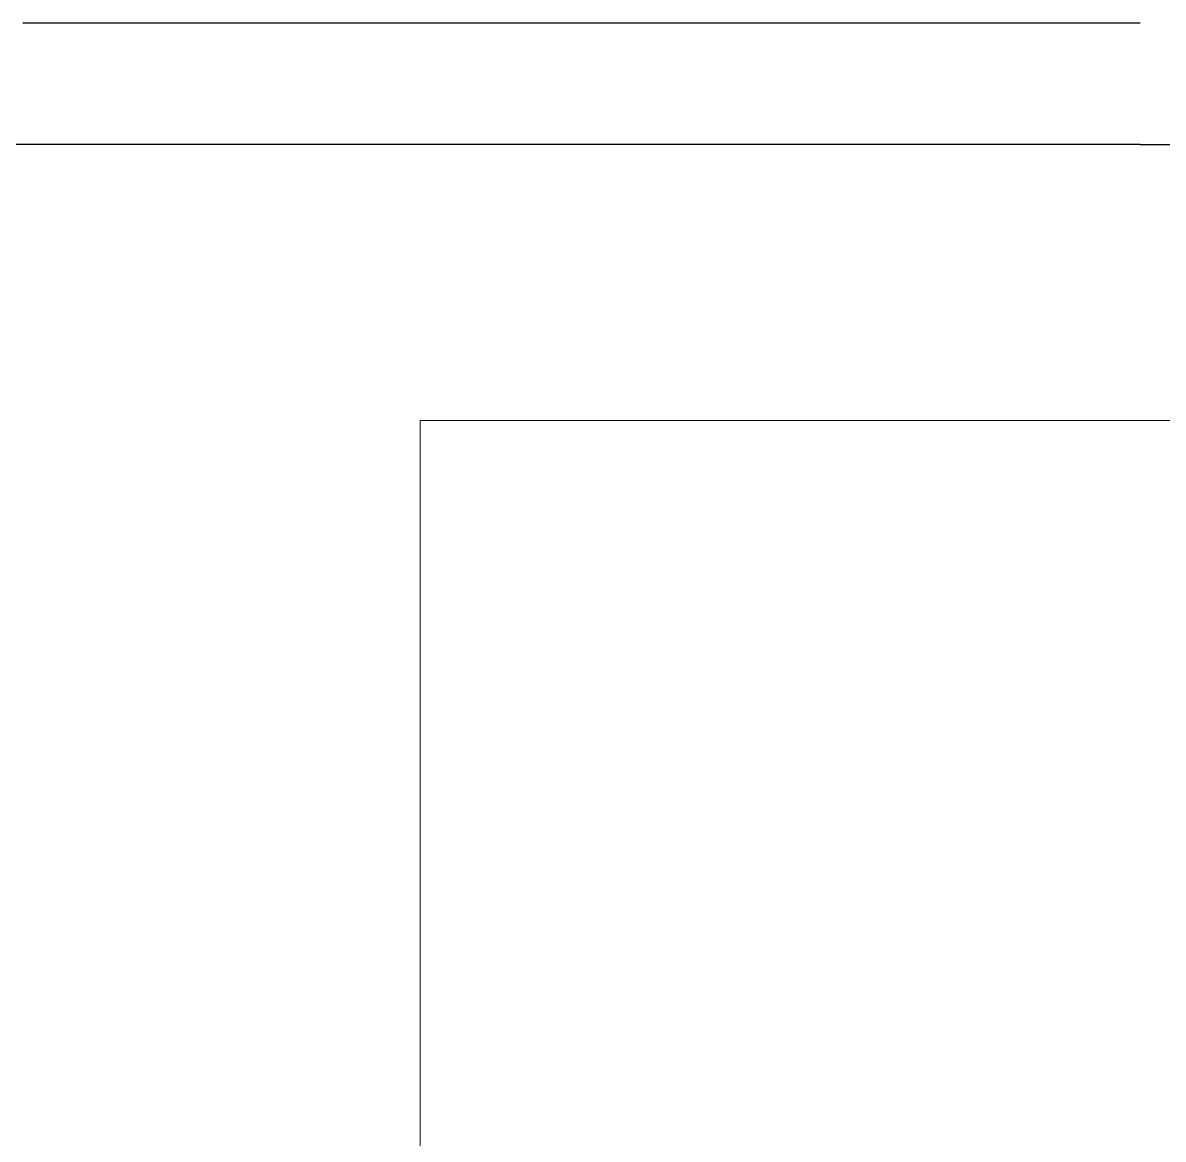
# Model space of a CAD drawing. Header units: millimetres. Extents: x -2163 to 4354, y -841 to 3711.
# Drawn here: x 1733.4 to 2186.3, y -398.1 to 45.1 of the extents above; entities that cross this region are included whole.
import ezdxf

# ---------------------------------------------------------------- set-up
doc = ezdxf.new("R2010")
doc.units = ezdxf.units.MM
doc.header["$MEASUREMENT"] = 0
doc.layers.add('Domyślny', color=7, linetype='Continuous', true_color=0x000000)
doc.layers.add('Utwórz2D linie widoczne', color=7, linetype='Continuous', true_color=0x000000)

msp = doc.modelspace()

# ---------------------------------------------------------------- linework, layer by layer
at = {"layer": 'Domyślny', "color": 18, "lineweight": 15, "true_color": 0x000000}
for p, q in [((4347.69, -112.81), (1891.21, -112.81)), ((1891.21, -841.29), (1891.21, -112.82))]:
    msp.add_line(p, q, dxfattribs=at)
at = {"layer": 'Utwórz2D linie widoczne'}
for p, q in [((1733.41, 45.11), (2177.18, 45.11)), ((2177.18, -3.19), (1684.66, -3.19)), ((2177.18, -3.19), (2252.18, -3.19))]:
    msp.add_line(p, q, dxfattribs=at)

doc.saveas('drawing.dxf')
